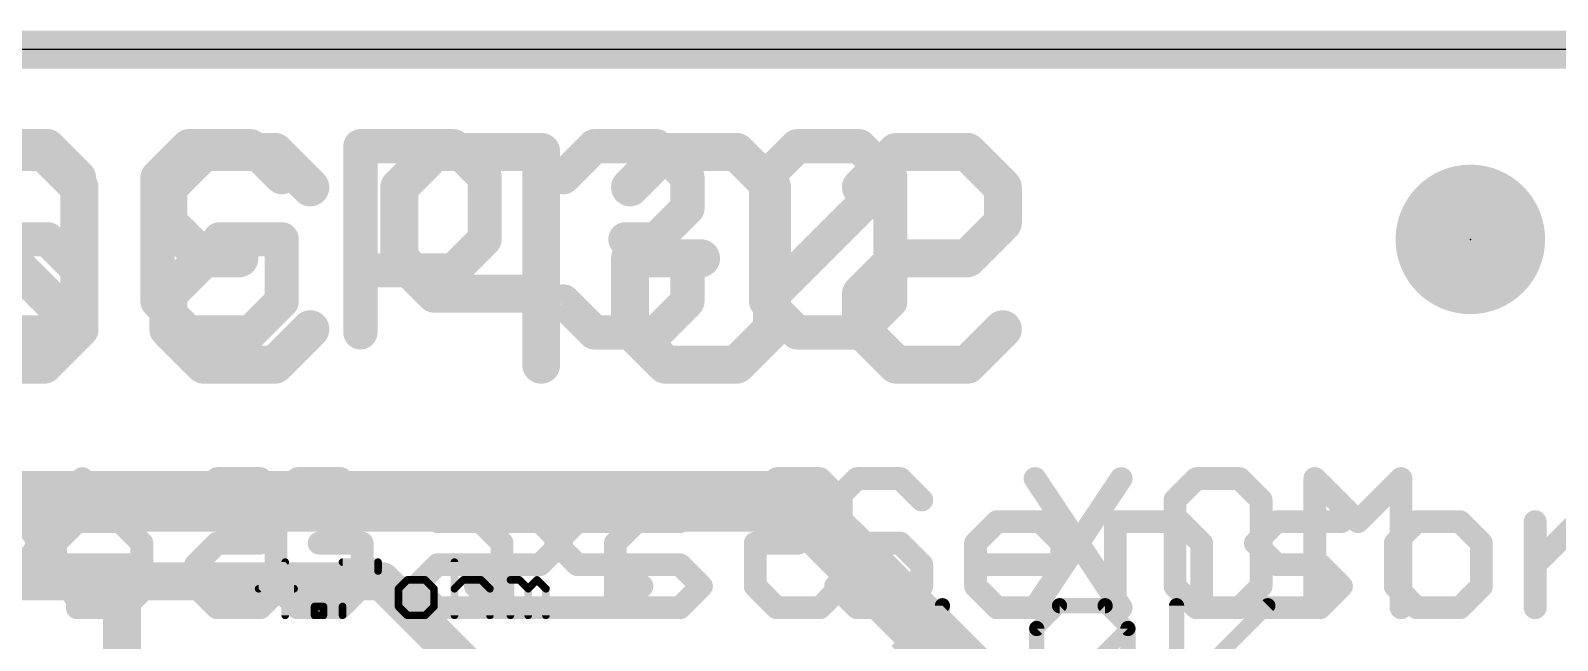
# Model space of a CAD drawing. Extents: x -2.3 to 25.5, y -0.1 to 17.9.
# Drawn here: x 9.93 to 20.14, y 13.83 to 17.91 of the extents above; entities that cross this region are included whole.
import ezdxf

# ---------------------------------------------------------------- set-up
doc = ezdxf.new("R2010")
doc.units = 0
for name, color, linetype in [('1', 12, 'CONTINUOUS'), ('16', 5, 'CONTINUOUS'), ('20', 53, 'CONTINUOUS'), ('21', 40, 'CONTINUOUS'), ('22', 6, 'CONTINUOUS'), ('23', 40, 'CONTINUOUS'), ('27', 4, 'CONTINUOUS')]:
    doc.layers.add(name, color=color, linetype=linetype)

# ---------------------------------------------------------------- blocks, each defined once
blk = doc.blocks.new('PIE')
at = {"const_width": 0.5}
blk.add_lwpolyline([(0, -0.25, 1), (0, 0.25, 1), (0, -0.25)], format="xyb", dxfattribs=at)

msp = doc.modelspace()

# ---------------------------------------------------------------- linework, layer by layer
at = {"layer": '1'}
for points, const_width in [([(0, 17.78), (25.4, 17.78)], 0.254), ([(15.0496, 14.7574), (8.9891, 14.7574)], 0.4064), ([(16.745, 13.062), (15.0496, 14.7574)], 0.4064), ([(9.21, 14.224), (10.668, 14.224)], 0.254), ([(10.668, 14.224), (10.541, 14.097)], 0.254), ([(10.668, 14.224), (12.28, 14.224)], 0.254), ([(12.28, 14.224), (13.296, 13.208)], 0.254), ([(10.541, 14.097), (10.541, 9.728)], 0.254)]:
    msp.add_lwpolyline(points, dxfattribs=dict(at, const_width=const_width))
for points, const_width in [([(15.1214, 14.8292, 1), (14.9778, 14.6856)], 0.2032), ([(15.0496, 14.6558, 1), (15.0496, 14.859)], 0.2032), ([(10.668, 14.2875, 1), (10.668, 14.1605)], 0.127), ([(10.7129, 14.1791, 1), (10.6231, 14.2689)], 0.127), ([(10.668, 14.1605, 1), (10.668, 14.2875)], 0.127), ([(12.3249, 14.2689, 1), (12.2351, 14.1791)], 0.127), ([(12.28, 14.1605, 1), (12.28, 14.2875)], 0.127), ([(10.6045, 14.097, 1), (10.4775, 14.097)], 0.127), ([(10.4961, 14.1419, 1), (10.5859, 14.0521)], 0.127)]:
    msp.add_lwpolyline(points, format="xyb", dxfattribs=dict(at, const_width=const_width))
at = {"layer": '16', "const_width": 0.254}
msp.add_lwpolyline([(0, 17.78), (25.4, 17.78)], dxfattribs=at)
at = {"layer": '20'}
msp.add_line((22.86, 17.78), (2.54, 17.78), dxfattribs=at)
at = {"layer": '21'}
for points, const_width in [([(10.0459, 17.1334), (9.6307, 17.1334)], 0.2286), ([(10.2535, 16.9258), (10.0459, 17.1334)], 0.2286), ([(10.9872, 17.1334), (10.7795, 16.9258)], 0.2286), ([(11.4024, 17.1334), (10.9872, 17.1334)], 0.2286), ([(11.61, 16.9258), (11.4024, 17.1334)], 0.2286), ([(12.1361, 15.8877), (12.1361, 17.1334)], 0.2286), ([(12.1361, 17.1334), (12.7589, 17.1334)], 0.2286), ([(12.7589, 17.1334), (12.9665, 16.9258)], 0.2286), ([(13.4926, 16.9258), (13.7002, 17.1334)], 0.2286), ([(13.7002, 17.1334), (14.1154, 17.1334)], 0.2286), ([(14.1154, 17.1334), (14.323, 16.9258)], 0.2286), ([(14.8491, 16.9258), (15.0567, 17.1334)], 0.2286), ([(15.0567, 17.1334), (15.4719, 17.1334)], 0.2286), ([(15.4719, 17.1334), (15.6795, 16.9258)], 0.2286), ([(10.7795, 16.9258), (10.7795, 16.0953)], 0.2286), ([(12.9665, 16.9258), (12.9665, 16.5105)], 0.2286), ([(14.323, 16.9258), (14.323, 16.7181)], 0.2286), ([(14.8491, 16.0953), (14.8491, 16.9258)], 0.2286), ([(14.8491, 16.0953), (15.6795, 16.9258)], 0.2286), ([(15.6795, 16.9258), (15.6795, 16.0953)], 0.2286), ([(14.323, 16.7181), (14.1154, 16.5105)], 0.2286), ([(9.6307, 16.5105), (10.0459, 16.5105)], 0.2286), ([(10.0459, 16.5105), (10.2535, 16.3029)], 0.2286), ([(11.61, 16.5105), (11.1948, 16.5105)], 0.2286), ([(11.61, 16.0953), (11.61, 16.5105)], 0.2286), ([(12.9665, 16.5105), (12.7589, 16.3029)], 0.2286), ([(14.1154, 16.5105), (13.9078, 16.5105)], 0.2286), ([(14.1154, 16.5105), (14.323, 16.3029)], 0.2286), ([(10.2535, 16.3029), (10.2535, 16.0953)], 0.2286), ([(12.7589, 16.3029), (12.1361, 16.3029)], 0.2286), ([(14.323, 16.3029), (14.323, 16.0953)], 0.2286), ([(10.2535, 16.0953), (10.0459, 15.8877)], 0.2286), ([(10.7795, 16.0953), (10.9872, 15.8877)], 0.2286), ([(11.4024, 15.8877), (11.61, 16.0953)], 0.2286), ([(13.7002, 15.8877), (13.4926, 16.0953)], 0.2286), ([(14.323, 16.0953), (14.1154, 15.8877)], 0.2286), ([(15.0567, 15.8877), (14.8491, 16.0953)], 0.2286), ([(15.6795, 16.0953), (15.4719, 15.8877)], 0.2286), ([(10.0459, 15.8877), (9.6307, 15.8877)], 0.2286), ([(10.9872, 15.8877), (11.4024, 15.8877)], 0.2286), ([(14.1154, 15.8877), (13.7002, 15.8877)], 0.2286), ([(15.4719, 15.8877), (15.0567, 15.8877)], 0.2286), ([(9.7006, 14.9105), (10.2768, 14.0462)], 0.1524), ([(10.2768, 14.9105), (9.7006, 14.0462)], 0.1524), ([(11.7157, 14.9105), (11.5716, 14.7665)], 0.1524), ([(12.0038, 14.9105), (11.7157, 14.9105)], 0.1524), ([(12.1478, 14.7665), (12.0038, 14.9105)], 0.1524), ([(15.4577, 14.9105), (15.3137, 14.7665)], 0.1524), ([(15.7458, 14.9105), (15.4577, 14.9105)], 0.1524), ([(15.8899, 14.7665), (15.7458, 14.9105)], 0.1524), ([(11.5716, 14.7665), (11.5716, 14.1903)], 0.1524), ([(15.3137, 14.7665), (15.3137, 14.6224)], 0.1524), ([(12.6512, 14.6224), (12.9393, 14.6224)], 0.1524), ([(12.9393, 14.6224), (13.0833, 14.4784)], 0.1524), ([(13.4426, 14.4784), (13.5867, 14.6224)], 0.1524), ([(13.5867, 14.6224), (14.0189, 14.6224)], 0.1524), ([(15.3137, 14.6224), (15.4577, 14.4784)], 0.1524), ([(16.2492, 14.4784), (16.3933, 14.6224)], 0.1524), ([(16.3933, 14.6224), (16.6814, 14.6224)], 0.1524), ([(16.6814, 14.6224), (16.8254, 14.4784)], 0.1524), ([(17.1847, 14.0462), (17.1847, 14.6224)], 0.1524), ([(17.1847, 14.6224), (17.6169, 14.6224)], 0.1524), ([(17.6169, 14.6224), (17.7609, 14.4784)], 0.1524), ([(18.1202, 14.4784), (18.2643, 14.6224)], 0.1524), ([(18.2643, 14.6224), (18.6965, 14.6224)], 0.1524), ([(19.1998, 14.6224), (19.0557, 14.4784)], 0.1524), ([(19.4879, 14.6224), (19.1998, 14.6224)], 0.1524), ([(19.632, 14.4784), (19.4879, 14.6224)], 0.1524), ([(19.9913, 14.0462), (19.9913, 14.6224)], 0.1524), ([(19.9913, 14.3343), (20.2794, 14.6224)], 0.1524), ([(12.1478, 14.4784), (11.8597, 14.4784)], 0.1524), ([(12.1478, 14.1903), (12.1478, 14.4784)], 0.1524), ([(13.0833, 14.4784), (13.0833, 14.0462)], 0.1524), ([(13.5867, 14.3343), (13.4426, 14.4784)], 0.1524), ([(15.4577, 14.4784), (15.7458, 14.4784)], 0.1524), ([(15.7458, 14.4784), (15.8899, 14.3343)], 0.1524), ([(16.2492, 14.1903), (16.2492, 14.4784)], 0.1524), ([(16.8254, 14.4784), (16.8254, 14.3343)], 0.1524), ([(17.7609, 14.4784), (17.7609, 14.0462)], 0.1524), ([(18.2643, 14.3343), (18.1202, 14.4784)], 0.1524), ([(19.0557, 14.4784), (19.0557, 14.1903)], 0.1524), ([(19.632, 14.1903), (19.632, 14.4784)], 0.1524), ([(12.5071, 14.1903), (12.6512, 14.3343)], 0.1524), ([(12.6512, 14.3343), (13.0833, 14.3343)], 0.1524), ([(13.8748, 14.3343), (13.5867, 14.3343)], 0.1524), ([(14.0189, 14.1903), (13.8748, 14.3343)], 0.1524), ([(15.8899, 14.3343), (15.8899, 14.1903)], 0.1524), ([(16.8254, 14.3343), (16.2492, 14.3343)], 0.1524), ([(18.5524, 14.3343), (18.2643, 14.3343)], 0.1524), ([(18.6965, 14.1903), (18.5524, 14.3343)], 0.1524), ([(11.5716, 14.1903), (11.7157, 14.0462)], 0.1524), ([(12.0038, 14.0462), (12.1478, 14.1903)], 0.1524), ([(12.6512, 14.0462), (12.5071, 14.1903)], 0.1524), ([(13.8748, 14.0462), (14.0189, 14.1903)], 0.1524), ([(15.4577, 14.0462), (15.3137, 14.1903)], 0.1524), ([(15.8899, 14.1903), (15.7458, 14.0462)], 0.1524), ([(16.3933, 14.0462), (16.2492, 14.1903)], 0.1524), ([(18.5524, 14.0462), (18.6965, 14.1903)], 0.1524), ([(19.0557, 14.1903), (19.1998, 14.0462)], 0.1524), ([(19.4879, 14.0462), (19.632, 14.1903)], 0.1524), ([(11.7157, 14.0462), (12.0038, 14.0462)], 0.1524), ([(13.0833, 14.0462), (12.6512, 14.0462)], 0.1524), ([(13.4426, 14.0462), (13.8748, 14.0462)], 0.1524), ([(15.7458, 14.0462), (15.4577, 14.0462)], 0.1524), ([(16.6814, 14.0462), (16.3933, 14.0462)], 0.1524), ([(18.1202, 14.0462), (18.5524, 14.0462)], 0.1524), ([(19.1998, 14.0462), (19.4879, 14.0462)], 0.1524)]:
    msp.add_lwpolyline(points, dxfattribs=dict(at, const_width=const_width))
for points, const_width in [([(10.0863, 17.1738, 1), (10.0055, 17.093)], 0.1143), ([(10.0459, 17.0762, 1), (10.0459, 17.1905)], 0.1143), ([(10.9872, 17.1905, 1), (10.9872, 17.0762)], 0.1143), ([(11.0276, 17.093, 1), (10.9467, 17.1738)], 0.1143), ([(11.4428, 17.1738, 1), (11.362, 17.093)], 0.1143), ([(11.4024, 17.0762, 1), (11.4024, 17.1905)], 0.1143), ([(12.1932, 17.1334, 1), (12.0789, 17.1334)], 0.1143), ([(12.1361, 17.1905, 1), (12.1361, 17.0762)], 0.1143), ([(12.7993, 17.1738, 1), (12.7185, 17.093)], 0.1143), ([(12.7589, 17.0762, 1), (12.7589, 17.1905)], 0.1143), ([(13.7002, 17.1905, 1), (13.7002, 17.0762)], 0.1143), ([(13.7406, 17.093, 1), (13.6598, 17.1738)], 0.1143), ([(14.1558, 17.1738, 1), (14.075, 17.093)], 0.1143), ([(14.1154, 17.0762, 1), (14.1154, 17.1905)], 0.1143), ([(15.0567, 17.1905, 1), (15.0567, 17.0762)], 0.1143), ([(15.0971, 17.093, 1), (15.0163, 17.1738)], 0.1143), ([(15.5123, 17.1738, 1), (15.4315, 17.093)], 0.1143), ([(15.4719, 17.0762, 1), (15.4719, 17.1905)], 0.1143), ([(10.2131, 16.8853, 1), (10.2939, 16.9662)], 0.1143), ([(10.7391, 16.9662, 1), (10.82, 16.8853)], 0.1143), ([(10.8367, 16.9258, 1), (10.7224, 16.9258)], 0.1143), ([(11.5696, 16.8853, 1), (11.6504, 16.9662)], 0.1143), ([(13.0236, 16.9258, 1), (12.9093, 16.9258)], 0.1143), ([(12.9261, 16.8853, 1), (13.0069, 16.9662)], 0.1143), ([(13.4521, 16.9662, 1), (13.533, 16.8853)], 0.1143), ([(14.3801, 16.9258, 1), (14.2658, 16.9258)], 0.1143), ([(14.2826, 16.8853, 1), (14.3634, 16.9662)], 0.1143), ([(14.8086, 16.9662, 1), (14.8895, 16.8853)], 0.1143), ([(14.9062, 16.9258, 1), (14.7919, 16.9258)], 0.1143), ([(15.7366, 16.9258, 1), (15.6223, 16.9258)], 0.1143), ([(15.7199, 16.8853, 1), (15.6391, 16.9662)], 0.1143), ([(15.6391, 16.8853, 1), (15.7199, 16.9662)], 0.1143), ([(14.2658, 16.7181, 1), (14.3801, 16.7181)], 0.1143), ([(14.3634, 16.6777, 1), (14.2826, 16.7586)], 0.1143), ([(10.0863, 16.5509, 1), (10.0055, 16.4701)], 0.1143), ([(10.0459, 16.4534, 1), (10.0459, 16.5677)], 0.1143), ([(11.1948, 16.5677, 1), (11.1948, 16.4534)], 0.1143), ([(11.6671, 16.5105, 1), (11.5528, 16.5105)], 0.1143), ([(11.61, 16.4534, 1), (11.61, 16.5677)], 0.1143), ([(12.9093, 16.5105, 1), (13.0236, 16.5105)], 0.1143), ([(13.0069, 16.4701, 1), (12.9261, 16.5509)], 0.1143), ([(13.9078, 16.5677, 1), (13.9078, 16.4534)], 0.1143), ([(14.1558, 16.5509, 1), (14.075, 16.4701)], 0.1143), ([(14.075, 16.5509, 1), (14.1558, 16.4701)], 0.1143), ([(14.1154, 16.4534, 1), (14.1154, 16.5677)], 0.1143), ([(10.3106, 16.3029, 1), (10.1963, 16.3029)], 0.1143), ([(10.2131, 16.2625, 1), (10.2939, 16.3433)], 0.1143), ([(12.1361, 16.3601, 1), (12.1361, 16.2458)], 0.1143), ([(12.7185, 16.3433, 1), (12.7993, 16.2625)], 0.1143), ([(12.7589, 16.2458, 1), (12.7589, 16.3601)], 0.1143), ([(14.3801, 16.3029, 1), (14.2658, 16.3029)], 0.1143), ([(14.2826, 16.2625, 1), (14.3634, 16.3433)], 0.1143), ([(10.1963, 16.0953, 1), (10.3106, 16.0953)], 0.1143), ([(10.2939, 16.0549, 1), (10.2131, 16.1357)], 0.1143), ([(10.82, 16.1357, 1), (10.7391, 16.0549)], 0.1143), ([(10.7224, 16.0953, 1), (10.8367, 16.0953)], 0.1143), ([(11.5528, 16.0953, 1), (11.6671, 16.0953)], 0.1143), ([(11.6504, 16.0549, 1), (11.5696, 16.1357)], 0.1143), ([(13.533, 16.1357, 1), (13.4521, 16.0549)], 0.1143), ([(14.2658, 16.0953, 1), (14.3801, 16.0953)], 0.1143), ([(14.3634, 16.0549, 1), (14.2826, 16.1357)], 0.1143), ([(14.8895, 16.1357, 1), (14.8086, 16.0549)], 0.1143), ([(14.8086, 16.1357, 1), (14.8895, 16.0549)], 0.1143), ([(14.7919, 16.0953, 1), (14.9062, 16.0953)], 0.1143), ([(15.6223, 16.0953, 1), (15.7366, 16.0953)], 0.1143), ([(15.7199, 16.0549, 1), (15.6391, 16.1357)], 0.1143), ([(10.0055, 15.9281, 1), (10.0863, 15.8473)], 0.1143), ([(10.0459, 15.8306, 1), (10.0459, 15.9449)], 0.1143), ([(10.9872, 15.9449, 1), (10.9872, 15.8306)], 0.1143), ([(10.9467, 15.8473, 1), (11.0276, 15.9281)], 0.1143), ([(11.362, 15.9281, 1), (11.4428, 15.8473)], 0.1143), ([(11.4024, 15.8306, 1), (11.4024, 15.9449)], 0.1143), ([(12.0789, 15.8877, 1), (12.1932, 15.8877)], 0.1143), ([(13.7002, 15.9449, 1), (13.7002, 15.8306)], 0.1143), ([(13.6598, 15.8473, 1), (13.7406, 15.9281)], 0.1143), ([(14.075, 15.9281, 1), (14.1558, 15.8473)], 0.1143), ([(14.1154, 15.8306, 1), (14.1154, 15.9449)], 0.1143), ([(15.0567, 15.9449, 1), (15.0567, 15.8306)], 0.1143), ([(15.0163, 15.8473, 1), (15.0971, 15.9281)], 0.1143), ([(15.4315, 15.9281, 1), (15.5123, 15.8473)], 0.1143), ([(15.4719, 15.8306, 1), (15.4719, 15.9449)], 0.1143), ([(10.3085, 14.8894, 1), (10.2451, 14.9317)], 0.0762), ([(11.7157, 14.9486, 1), (11.7157, 14.8724)], 0.0762), ([(11.7426, 14.8836, 1), (11.6887, 14.9375)], 0.0762), ([(12.0307, 14.9375, 1), (11.9768, 14.8836)], 0.0762), ([(12.0038, 14.8724, 1), (12.0038, 14.9486)], 0.0762), ([(15.4577, 14.9486, 1), (15.4577, 14.8724)], 0.0762), ([(15.4847, 14.8836, 1), (15.4308, 14.9375)], 0.0762), ([(15.7728, 14.9375, 1), (15.7189, 14.8836)], 0.0762), ([(15.7458, 14.8724, 1), (15.7458, 14.9486)], 0.0762), ([(11.6097, 14.7665, 1), (11.5335, 14.7665)], 0.0762), ([(11.5447, 14.7934, 1), (11.5985, 14.7395)], 0.0762), ([(12.1209, 14.7395, 1), (12.1748, 14.7934)], 0.0762), ([(15.2867, 14.7934, 1), (15.3406, 14.7395)], 0.0762), ([(15.3518, 14.7665, 1), (15.2756, 14.7665)], 0.0762), ([(15.863, 14.7395, 1), (15.9168, 14.7934)], 0.0762), ([(12.6512, 14.6605, 1), (12.6512, 14.5843)], 0.0762), ([(12.9662, 14.6494, 1), (12.9123, 14.5955)], 0.0762), ([(12.9393, 14.5843, 1), (12.9393, 14.6605)], 0.0762), ([(13.5867, 14.6605, 1), (13.5867, 14.5843)], 0.0762), ([(13.6136, 14.5955, 1), (13.5598, 14.6494)], 0.0762), ([(14.0189, 14.5843, 1), (14.0189, 14.6605)], 0.0762), ([(15.3406, 14.6494, 1), (15.2867, 14.5955)], 0.0762), ([(15.2756, 14.6224, 1), (15.3518, 14.6224)], 0.0762), ([(16.3933, 14.6605, 1), (16.3933, 14.5843)], 0.0762), ([(16.4202, 14.5955, 1), (16.3663, 14.6494)], 0.0762), ([(16.7083, 14.6494, 1), (16.6544, 14.5955)], 0.0762), ([(16.6814, 14.5843, 1), (16.6814, 14.6605)], 0.0762), ([(17.2228, 14.6224, 1), (17.1466, 14.6224)], 0.0762), ([(17.1847, 14.6605, 1), (17.1847, 14.5843)], 0.0762), ([(17.6438, 14.6494, 1), (17.5899, 14.5955)], 0.0762), ([(17.6169, 14.5843, 1), (17.6169, 14.6605)], 0.0762), ([(18.2643, 14.6605, 1), (18.2643, 14.5843)], 0.0762), ([(18.2912, 14.5955, 1), (18.2373, 14.6494)], 0.0762), ([(18.6965, 14.5843, 1), (18.6965, 14.6605)], 0.0762), ([(19.1998, 14.6605, 1), (19.1998, 14.5843)], 0.0762), ([(19.2267, 14.5955, 1), (19.1729, 14.6494)], 0.0762), ([(19.5149, 14.6494, 1), (19.461, 14.5955)], 0.0762), ([(19.4879, 14.5843, 1), (19.4879, 14.6605)], 0.0762), ([(20.0294, 14.6224, 1), (19.9532, 14.6224)], 0.0762), ([(11.8597, 14.5165, 1), (11.8597, 14.4403)], 0.0762), ([(12.1859, 14.4784, 1), (12.1097, 14.4784)], 0.0762), ([(12.1478, 14.4403, 1), (12.1478, 14.5165)], 0.0762), ([(13.1214, 14.4784, 1), (13.0452, 14.4784)], 0.0762), ([(13.0564, 14.4514, 1), (13.1103, 14.5053)], 0.0762), ([(13.4696, 14.5053, 1), (13.4157, 14.4514)], 0.0762), ([(13.4157, 14.5053, 1), (13.4696, 14.4514)], 0.0762), ([(15.4577, 14.5165, 1), (15.4577, 14.4403)], 0.0762), ([(15.4308, 14.4514, 1), (15.4847, 14.5053)], 0.0762), ([(15.7728, 14.5053, 1), (15.7189, 14.4514)], 0.0762), ([(15.7458, 14.4403, 1), (15.7458, 14.5165)], 0.0762), ([(16.2873, 14.4784, 1), (16.2111, 14.4784)], 0.0762), ([(16.2223, 14.5053, 1), (16.2761, 14.4514)], 0.0762), ([(16.8635, 14.4784, 1), (16.7873, 14.4784)], 0.0762), ([(16.7985, 14.4514, 1), (16.8524, 14.5053)], 0.0762), ([(17.799, 14.4784, 1), (17.7228, 14.4784)], 0.0762), ([(17.734, 14.4514, 1), (17.7879, 14.5053)], 0.0762), ([(18.1472, 14.5053, 1), (18.0933, 14.4514)], 0.0762), ([(18.0933, 14.5053, 1), (18.1472, 14.4514)], 0.0762), ([(19.0938, 14.4784, 1), (19.0176, 14.4784)], 0.0762), ([(19.0288, 14.5053, 1), (19.0827, 14.4514)], 0.0762), ([(19.6701, 14.4784, 1), (19.5939, 14.4784)], 0.0762), ([(19.605, 14.4514, 1), (19.6589, 14.5053)], 0.0762), ([(12.6512, 14.3724, 1), (12.6512, 14.2962)], 0.0762), ([(12.6781, 14.3074, 1), (12.6242, 14.3613)], 0.0762), ([(13.0833, 14.2962, 1), (13.0833, 14.3724)], 0.0762), ([(13.5867, 14.3724, 1), (13.5867, 14.2962)], 0.0762), ([(13.5598, 14.3074, 1), (13.6136, 14.3613)], 0.0762), ([(13.9017, 14.3613, 1), (13.8479, 14.3074)], 0.0762), ([(13.8748, 14.2962, 1), (13.8748, 14.3724)], 0.0762), ([(15.928, 14.3343, 1), (15.8518, 14.3343)], 0.0762), ([(15.863, 14.3074, 1), (15.9168, 14.3613)], 0.0762), ([(16.2492, 14.3724, 1), (16.2492, 14.2962)], 0.0762), ([(16.8254, 14.2962, 1), (16.8254, 14.3724)], 0.0762), ([(18.2643, 14.3724, 1), (18.2643, 14.2962)], 0.0762), ([(18.2373, 14.3074, 1), (18.2912, 14.3613)], 0.0762), ([(18.5793, 14.3613, 1), (18.5255, 14.3074)], 0.0762), ([(18.5524, 14.2962, 1), (18.5524, 14.3724)], 0.0762), ([(19.9643, 14.3613, 1), (20.0182, 14.3074)], 0.0762), ([(16.7873, 14.3343, 1), (16.8635, 14.3343)], 0.0762), ([(11.5985, 14.2172, 1), (11.5447, 14.1633)], 0.0762), ([(11.5335, 14.1903, 1), (11.6097, 14.1903)], 0.0762), ([(12.1097, 14.1903, 1), (12.1859, 14.1903)], 0.0762), ([(12.1748, 14.1633, 1), (12.1209, 14.2172)], 0.0762), ([(12.5341, 14.2172, 1), (12.4802, 14.1633)], 0.0762), ([(12.4802, 14.2172, 1), (12.5341, 14.1633)], 0.0762), ([(14.0458, 14.1633, 1), (13.9919, 14.2172)], 0.0762), ([(13.9919, 14.1633, 1), (14.0458, 14.2172)], 0.0762), ([(15.3406, 14.2172, 1), (15.2867, 14.1633)], 0.0762), ([(15.8518, 14.1903, 1), (15.928, 14.1903)], 0.0762), ([(15.9168, 14.1633, 1), (15.863, 14.2172)], 0.0762), ([(16.2761, 14.2172, 1), (16.2223, 14.1633)], 0.0762), ([(16.2111, 14.1903, 1), (16.2873, 14.1903)], 0.0762), ([(18.7234, 14.1633, 1), (18.6695, 14.2172)], 0.0762), ([(18.6695, 14.1633, 1), (18.7234, 14.2172)], 0.0762), ([(19.0827, 14.2172, 1), (19.0288, 14.1633)], 0.0762), ([(19.0176, 14.1903, 1), (19.0938, 14.1903)], 0.0762), ([(19.5939, 14.1903, 1), (19.6701, 14.1903)], 0.0762), ([(19.6589, 14.1633, 1), (19.605, 14.2172)], 0.0762), ([(10.2451, 14.0251, 1), (10.3085, 14.0673)], 0.0762), ([(11.7157, 14.0843, 1), (11.7157, 14.0081)], 0.0762), ([(11.6887, 14.0193, 1), (11.7426, 14.0731)], 0.0762), ([(11.9768, 14.0731, 1), (12.0307, 14.0193)], 0.0762), ([(12.0038, 14.0081, 1), (12.0038, 14.0843)], 0.0762), ([(12.6512, 14.0843, 1), (12.6512, 14.0081)], 0.0762), ([(12.6242, 14.0193, 1), (12.6781, 14.0731)], 0.0762), ([(13.0833, 14.0081, 1), (13.0833, 14.0843)], 0.0762), ([(13.4426, 14.0843, 1), (13.4426, 14.0081)], 0.0762), ([(13.8479, 14.0731, 1), (13.9017, 14.0193)], 0.0762), ([(13.8748, 14.0081, 1), (13.8748, 14.0843)], 0.0762), ([(15.4577, 14.0843, 1), (15.4577, 14.0081)], 0.0762), ([(15.4308, 14.0193, 1), (15.4847, 14.0731)], 0.0762), ([(15.7189, 14.0731, 1), (15.7728, 14.0193)], 0.0762), ([(15.7458, 14.0081, 1), (15.7458, 14.0843)], 0.0762), ([(16.3933, 14.0843, 1), (16.3933, 14.0081)], 0.0762), ([(16.3663, 14.0193, 1), (16.4202, 14.0731)], 0.0762), ([(16.6814, 14.0081, 1), (16.6814, 14.0843)], 0.0762), ([(18.1202, 14.0843, 1), (18.1202, 14.0081)], 0.0762), ([(18.5255, 14.0731, 1), (18.5793, 14.0193)], 0.0762), ([(18.5524, 14.0081, 1), (18.5524, 14.0843)], 0.0762), ([(19.1998, 14.0843, 1), (19.1998, 14.0081)], 0.0762), ([(19.1729, 14.0193, 1), (19.2267, 14.0731)], 0.0762), ([(19.461, 14.0731, 1), (19.5149, 14.0193)], 0.0762), ([(19.4879, 14.0081, 1), (19.4879, 14.0843)], 0.0762), ([(13.0452, 14.0462, 1), (13.1214, 14.0462)], 0.0762), ([(17.1466, 14.0462, 1), (17.2228, 14.0462)], 0.0762), ([(17.7228, 14.0462, 1), (17.799, 14.0462)], 0.0762), ([(19.9532, 14.0462, 1), (20.0294, 14.0462)], 0.0762)]:
    msp.add_lwpolyline(points, format="xyb", dxfattribs=dict(at, const_width=const_width))
at = {"layer": '22'}
for points, const_width in [([(10.0203, 17.0954), (9.5458, 17.0954)], 0.254), ([(10.2576, 16.8581), (10.0203, 17.0954)], 0.254), ([(11.0894, 17.0954), (10.8521, 16.8581)], 0.254), ([(11.5639, 17.0954), (11.0894, 17.0954)], 0.254), ([(11.8012, 16.8581), (11.5639, 17.0954)], 0.254), ([(12.633, 17.0954), (12.3957, 16.8581)], 0.254), ([(13.3448, 17.0954), (12.633, 17.0954)], 0.254), ([(13.3448, 15.6718), (13.3448, 17.0954)], 0.254), ([(13.9393, 16.8581), (14.1766, 17.0954)], 0.254), ([(14.1766, 17.0954), (14.6511, 17.0954)], 0.254), ([(14.6511, 17.0954), (14.8884, 16.8581)], 0.254), ([(15.4829, 16.8581), (15.7202, 17.0954)], 0.254), ([(15.7202, 17.0954), (16.1947, 17.0954)], 0.254), ([(16.1947, 17.0954), (16.432, 16.8581)], 0.254), ([(10.2576, 15.9091), (9.3085, 16.8581)], 0.254), ([(10.2576, 15.9091), (10.2576, 16.8581)], 0.254), ([(10.8521, 16.8581), (10.8521, 16.6209)], 0.254), ([(12.3957, 16.8581), (12.3957, 16.3836)], 0.254), ([(14.8884, 16.8581), (14.8884, 15.9091)], 0.254), ([(16.432, 16.8581), (16.432, 16.6209)], 0.254), ([(10.8521, 16.6209), (11.0894, 16.3836)], 0.254), ([(16.432, 16.6209), (16.1947, 16.3836)], 0.254), ([(11.0894, 16.3836), (10.8521, 16.1463)], 0.254), ([(11.0894, 16.3836), (11.3267, 16.3836)], 0.254), ([(12.3957, 16.3836), (12.633, 16.1463)], 0.254), ([(13.9393, 15.9091), (13.9393, 16.3836)], 0.254), ([(13.9393, 16.3836), (14.4139, 16.3836)], 0.254), ([(15.7202, 16.3836), (15.4829, 16.1463)], 0.254), ([(16.1947, 16.3836), (15.7202, 16.3836)], 0.254), ([(10.8521, 16.1463), (10.8521, 15.9091)], 0.254), ([(12.633, 16.1463), (13.3448, 16.1463)], 0.254), ([(15.4829, 16.1463), (15.4829, 15.9091)], 0.254), ([(10.0203, 15.6718), (10.2576, 15.9091)], 0.254), ([(10.8521, 15.9091), (11.0894, 15.6718)], 0.254), ([(11.5639, 15.6718), (11.8012, 15.9091)], 0.254), ([(14.1766, 15.6718), (13.9393, 15.9091)], 0.254), ([(14.8884, 15.9091), (14.6511, 15.6718)], 0.254), ([(15.4829, 15.9091), (15.7202, 15.6718)], 0.254), ([(16.1947, 15.6718), (16.432, 15.9091)], 0.254), ([(9.5458, 15.6718), (10.0203, 15.6718)], 0.254), ([(11.0894, 15.6718), (11.5639, 15.6718)], 0.254), ([(14.6511, 15.6718), (14.1766, 15.6718)], 0.254), ([(15.7202, 15.6718), (16.1947, 15.6718)], 0.254), ([(11.0341, 14.7665), (11.1782, 14.9105)], 0.1524), ([(11.1782, 14.9105), (11.4663, 14.9105)], 0.1524), ([(11.4663, 14.9105), (11.6103, 14.7665)], 0.1524), ([(14.7762, 14.7665), (14.9202, 14.9105)], 0.1524), ([(14.9202, 14.9105), (15.2083, 14.9105)], 0.1524), ([(15.2083, 14.9105), (15.3524, 14.7665)], 0.1524), ([(17.2234, 14.9105), (16.6472, 14.0462)], 0.1524), ([(16.6472, 14.9105), (17.2234, 14.0462)], 0.1524), ([(17.5827, 14.7665), (17.7268, 14.9105)], 0.1524), ([(17.7268, 14.9105), (18.0149, 14.9105)], 0.1524), ([(18.0149, 14.9105), (18.159, 14.7665)], 0.1524), ([(18.8064, 14.6224), (18.5183, 14.9105)], 0.1524), ([(18.5183, 14.9105), (18.5183, 14.0462)], 0.1524), ([(19.0945, 14.9105), (18.8064, 14.6224)], 0.1524), ([(19.0945, 14.0462), (19.0945, 14.9105)], 0.1524), ([(11.6103, 14.7665), (11.6103, 14.6224)], 0.1524), ([(15.3524, 14.7665), (15.3524, 14.1903)], 0.1524), ([(17.5827, 14.1903), (17.5827, 14.7665)], 0.1524), ([(18.159, 14.7665), (18.159, 14.1903)], 0.1524), ([(10.2426, 14.6224), (10.0986, 14.4784)], 0.1524), ([(10.5308, 14.6224), (10.2426, 14.6224)], 0.1524), ([(10.6748, 14.4784), (10.5308, 14.6224)], 0.1524), ([(11.6103, 14.6224), (11.4663, 14.4784)], 0.1524), ([(13.3373, 14.6224), (12.9051, 14.6224)], 0.1524), ([(13.4814, 14.4784), (13.3373, 14.6224)], 0.1524), ([(13.9847, 14.6224), (13.8407, 14.4784)], 0.1524), ([(14.2728, 14.6224), (13.9847, 14.6224)], 0.1524), ([(10.0986, 14.4784), (10.0986, 14.3343)], 0.1524), ([(10.6748, 14.1903), (10.6748, 14.4784)], 0.1524), ([(11.1782, 14.4784), (11.0341, 14.3343)], 0.1524), ([(11.4663, 14.4784), (11.1782, 14.4784)], 0.1524), ([(13.3373, 14.3343), (13.4814, 14.4784)], 0.1524), ([(13.8407, 14.4784), (13.8407, 14.0462)], 0.1524), ([(14.7762, 14.1903), (14.7762, 14.4784)], 0.1524), ([(14.7762, 14.4784), (15.0643, 14.4784)], 0.1524), ([(10.0986, 14.3343), (10.6748, 14.3343)], 0.1524), ([(11.0341, 14.3343), (11.0341, 14.1903)], 0.1524), ([(12.9051, 14.1903), (13.0492, 14.3343)], 0.1524), ([(13.0492, 14.3343), (13.3373, 14.3343)], 0.1524), ([(14.2728, 14.3343), (13.8407, 14.3343)], 0.1524), ([(14.4169, 14.1903), (14.2728, 14.3343)], 0.1524), ([(10.5308, 14.0462), (10.6748, 14.1903)], 0.1524), ([(11.0341, 14.1903), (11.1782, 14.0462)], 0.1524), ([(11.4663, 14.0462), (11.6103, 14.1903)], 0.1524), ([(13.0492, 14.0462), (12.9051, 14.1903)], 0.1524), ([(14.2728, 14.0462), (14.4169, 14.1903)], 0.1524), ([(14.9202, 14.0462), (14.7762, 14.1903)], 0.1524), ([(15.3524, 14.1903), (15.2083, 14.0462)], 0.1524), ([(17.7268, 14.0462), (17.5827, 14.1903)], 0.1524), ([(18.159, 14.1903), (18.0149, 14.0462)], 0.1524), ([(10.2426, 14.0462), (10.5308, 14.0462)], 0.1524), ([(11.1782, 14.0462), (11.4663, 14.0462)], 0.1524), ([(13.4814, 14.0462), (13.0492, 14.0462)], 0.1524), ([(13.8407, 14.0462), (14.2728, 14.0462)], 0.1524), ([(15.2083, 14.0462), (14.9202, 14.0462)], 0.1524), ([(18.0149, 14.0462), (17.7268, 14.0462)], 0.1524)]:
    msp.add_lwpolyline(points, dxfattribs=dict(at, const_width=const_width))
for points, const_width in [([(10.0652, 17.1403, 1), (9.9754, 17.0505)], 0.127), ([(10.0203, 17.0319, 1), (10.0203, 17.1589)], 0.127), ([(11.0894, 17.1589, 1), (11.0894, 17.0319)], 0.127), ([(11.1343, 17.0505, 1), (11.0445, 17.1403)], 0.127), ([(11.6088, 17.1403, 1), (11.519, 17.0505)], 0.127), ([(11.5639, 17.0319, 1), (11.5639, 17.1589)], 0.127), ([(12.633, 17.1589, 1), (12.633, 17.0319)], 0.127), ([(12.6779, 17.0505, 1), (12.5881, 17.1403)], 0.127), ([(13.4083, 17.0954, 1), (13.2813, 17.0954)], 0.127), ([(13.3448, 17.0319, 1), (13.3448, 17.1589)], 0.127), ([(14.1766, 17.1589, 1), (14.1766, 17.0319)], 0.127), ([(14.2215, 17.0505, 1), (14.1317, 17.1403)], 0.127), ([(14.696, 17.1403, 1), (14.6062, 17.0505)], 0.127), ([(14.6511, 17.0319, 1), (14.6511, 17.1589)], 0.127), ([(15.7202, 17.1589, 1), (15.7202, 17.0319)], 0.127), ([(15.7651, 17.0505, 1), (15.6753, 17.1403)], 0.127), ([(16.2396, 17.1403, 1), (16.1498, 17.0505)], 0.127), ([(16.1947, 17.0319, 1), (16.1947, 17.1589)], 0.127), ([(10.3211, 16.8581, 1), (10.1941, 16.8581)], 0.127), ([(10.2127, 16.8132, 1), (10.3025, 16.903)], 0.127), ([(10.9156, 16.8581, 1), (10.7886, 16.8581)], 0.127), ([(10.8072, 16.903, 1), (10.897, 16.8132)], 0.127), ([(11.7563, 16.8132, 1), (11.8461, 16.903)], 0.127), ([(12.4592, 16.8581, 1), (12.3322, 16.8581)], 0.127), ([(12.3508, 16.903, 1), (12.4406, 16.8132)], 0.127), ([(13.8944, 16.903, 1), (13.9842, 16.8132)], 0.127), ([(14.9519, 16.8581, 1), (14.8249, 16.8581)], 0.127), ([(14.8435, 16.8132, 1), (14.9333, 16.903)], 0.127), ([(15.438, 16.903, 1), (15.5278, 16.8132)], 0.127), ([(16.4955, 16.8581, 1), (16.3685, 16.8581)], 0.127), ([(16.3871, 16.8132, 1), (16.4769, 16.903)], 0.127), ([(10.897, 16.6658, 1), (10.8072, 16.576)], 0.127), ([(16.4769, 16.576, 1), (16.3871, 16.6658)], 0.127), ([(10.7886, 16.6209, 1), (10.9156, 16.6209)], 0.127), ([(16.3685, 16.6209, 1), (16.4955, 16.6209)], 0.127), ([(11.0894, 16.4471, 1), (11.0894, 16.3201)], 0.127), ([(11.1343, 16.3387, 1), (11.0445, 16.4285)], 0.127), ([(11.0445, 16.3387, 1), (11.1343, 16.4285)], 0.127), ([(11.3267, 16.3201, 1), (11.3267, 16.4471)], 0.127), ([(12.4406, 16.4285, 1), (12.3508, 16.3387)], 0.127), ([(12.3322, 16.3836, 1), (12.4592, 16.3836)], 0.127), ([(14.0028, 16.3836, 1), (13.8758, 16.3836)], 0.127), ([(13.9393, 16.4471, 1), (13.9393, 16.3201)], 0.127), ([(14.4139, 16.3201, 1), (14.4139, 16.4471)], 0.127), ([(15.7202, 16.4471, 1), (15.7202, 16.3201)], 0.127), ([(15.7651, 16.3387, 1), (15.6753, 16.4285)], 0.127), ([(16.1498, 16.4285, 1), (16.2396, 16.3387)], 0.127), ([(16.1947, 16.3201, 1), (16.1947, 16.4471)], 0.127), ([(10.9156, 16.1463, 1), (10.7886, 16.1463)], 0.127), ([(10.8072, 16.1912, 1), (10.897, 16.1014)], 0.127), ([(12.633, 16.2098, 1), (12.633, 16.0828)], 0.127), ([(12.5881, 16.1014, 1), (12.6779, 16.1912)], 0.127), ([(13.3448, 16.0828, 1), (13.3448, 16.2098)], 0.127), ([(15.5464, 16.1463, 1), (15.4194, 16.1463)], 0.127), ([(15.438, 16.1912, 1), (15.5278, 16.1014)], 0.127), ([(10.3025, 15.8642, 1), (10.2127, 15.954)], 0.127), ([(10.897, 15.954, 1), (10.8072, 15.8642)], 0.127), ([(11.8461, 15.8642, 1), (11.7563, 15.954)], 0.127), ([(13.9842, 15.954, 1), (13.8944, 15.8642)], 0.127), ([(14.9333, 15.8642, 1), (14.8435, 15.954)], 0.127), ([(15.5278, 15.954, 1), (15.438, 15.8642)], 0.127), ([(16.4769, 15.8642, 1), (16.3871, 15.954)], 0.127), ([(10.1941, 15.9091, 1), (10.3211, 15.9091)], 0.127), ([(10.2127, 15.8642, 1), (10.3025, 15.954)], 0.127), ([(10.7886, 15.9091, 1), (10.9156, 15.9091)], 0.127), ([(13.8758, 15.9091, 1), (14.0028, 15.9091)], 0.127), ([(14.8249, 15.9091, 1), (14.9519, 15.9091)], 0.127), ([(15.4194, 15.9091, 1), (15.5464, 15.9091)], 0.127), ([(9.9754, 15.7167, 1), (10.0652, 15.6269)], 0.127), ([(10.0203, 15.6083, 1), (10.0203, 15.7353)], 0.127), ([(11.0894, 15.7353, 1), (11.0894, 15.6083)], 0.127), ([(11.0445, 15.6269, 1), (11.1343, 15.7167)], 0.127), ([(11.519, 15.7167, 1), (11.6088, 15.6269)], 0.127), ([(11.5639, 15.6083, 1), (11.5639, 15.7353)], 0.127), ([(13.2813, 15.6718, 1), (13.4083, 15.6718)], 0.127), ([(14.1766, 15.7353, 1), (14.1766, 15.6083)], 0.127), ([(14.1317, 15.6269, 1), (14.2215, 15.7167)], 0.127), ([(14.6062, 15.7167, 1), (14.696, 15.6269)], 0.127), ([(14.6511, 15.6083, 1), (14.6511, 15.7353)], 0.127), ([(15.7202, 15.7353, 1), (15.7202, 15.6083)], 0.127), ([(15.6753, 15.6269, 1), (15.7651, 15.7167)], 0.127), ([(16.1498, 15.7167, 1), (16.2396, 15.6269)], 0.127), ([(16.1947, 15.6083, 1), (16.1947, 15.7353)], 0.127), ([(11.1782, 14.9486, 1), (11.1782, 14.8724)], 0.0762), ([(11.2051, 14.8836, 1), (11.1512, 14.9375)], 0.0762), ([(11.4932, 14.9375, 1), (11.4393, 14.8836)], 0.0762), ([(11.4663, 14.8724, 1), (11.4663, 14.9486)], 0.0762), ([(14.9202, 14.9486, 1), (14.9202, 14.8724)], 0.0762), ([(14.9472, 14.8836, 1), (14.8933, 14.9375)], 0.0762), ([(15.2353, 14.9375, 1), (15.1814, 14.8836)], 0.0762), ([(15.2083, 14.8724, 1), (15.2083, 14.9486)], 0.0762), ([(16.6789, 14.9317, 1), (16.6155, 14.8894)], 0.0762), ([(17.2551, 14.8894, 1), (17.1917, 14.9317)], 0.0762), ([(17.7268, 14.9486, 1), (17.7268, 14.8724)], 0.0762), ([(17.7537, 14.8836, 1), (17.6998, 14.9375)], 0.0762), ([(18.0418, 14.9375, 1), (17.988, 14.8836)], 0.0762), ([(18.0149, 14.8724, 1), (18.0149, 14.9486)], 0.0762), ([(18.5452, 14.9375, 1), (18.4913, 14.8836)], 0.0762), ([(18.5564, 14.9105, 1), (18.4802, 14.9105)], 0.0762), ([(19.1326, 14.9105, 1), (19.0564, 14.9105)], 0.0762), ([(19.1214, 14.8836, 1), (19.0675, 14.9375)], 0.0762), ([(11.0072, 14.7934, 1), (11.061, 14.7395)], 0.0762), ([(11.6484, 14.7665, 1), (11.5722, 14.7665)], 0.0762), ([(11.5834, 14.7395, 1), (11.6373, 14.7934)], 0.0762), ([(14.7492, 14.7934, 1), (14.8031, 14.7395)], 0.0762), ([(15.3905, 14.7665, 1), (15.3143, 14.7665)], 0.0762), ([(15.3255, 14.7395, 1), (15.3793, 14.7934)], 0.0762), ([(17.6208, 14.7665, 1), (17.5446, 14.7665)], 0.0762), ([(17.5558, 14.7934, 1), (17.6097, 14.7395)], 0.0762), ([(18.1971, 14.7665, 1), (18.1209, 14.7665)], 0.0762), ([(18.132, 14.7395, 1), (18.1859, 14.7934)], 0.0762), ([(10.2426, 14.6605, 1), (10.2426, 14.5843)], 0.0762), ([(10.2696, 14.5955, 1), (10.2157, 14.6494)], 0.0762), ([(10.5577, 14.6494, 1), (10.5038, 14.5955)], 0.0762), ([(10.5308, 14.5843, 1), (10.5308, 14.6605)], 0.0762), ([(11.5722, 14.6224, 1), (11.6484, 14.6224)], 0.0762), ([(11.6373, 14.5955, 1), (11.5834, 14.6494)], 0.0762), ([(12.9051, 14.6605, 1), (12.9051, 14.5843)], 0.0762), ([(13.3642, 14.6494, 1), (13.3104, 14.5955)], 0.0762), ([(13.3373, 14.5843, 1), (13.3373, 14.6605)], 0.0762), ([(13.9847, 14.6605, 1), (13.9847, 14.5843)], 0.0762), ([(14.0117, 14.5955, 1), (13.9578, 14.6494)], 0.0762), ([(14.2728, 14.5843, 1), (14.2728, 14.6605)], 0.0762), ([(18.7794, 14.6494, 1), (18.8333, 14.5955)], 0.0762), ([(18.7794, 14.5955, 1), (18.8333, 14.6494)], 0.0762), ([(10.0716, 14.5053, 1), (10.1255, 14.4514)], 0.0762), ([(10.1367, 14.4784, 1), (10.0605, 14.4784)], 0.0762), ([(10.7129, 14.4784, 1), (10.6367, 14.4784)], 0.0762), ([(10.6479, 14.4514, 1), (10.7017, 14.5053)], 0.0762), ([(11.1782, 14.5165, 1), (11.1782, 14.4403)], 0.0762), ([(11.2051, 14.4514, 1), (11.1512, 14.5053)], 0.0762), ([(11.4393, 14.5053, 1), (11.4932, 14.4514)], 0.0762), ([(11.4663, 14.4403, 1), (11.4663, 14.5165)], 0.0762), ([(13.5083, 14.4514, 1), (13.4544, 14.5053)], 0.0762), ([(13.4544, 14.4514, 1), (13.5083, 14.5053)], 0.0762), ([(13.8137, 14.5053, 1), (13.8676, 14.4514)], 0.0762), ([(13.8788, 14.4784, 1), (13.8026, 14.4784)], 0.0762), ([(14.8143, 14.4784, 1), (14.7381, 14.4784)], 0.0762), ([(14.7762, 14.5165, 1), (14.7762, 14.4403)], 0.0762), ([(15.0643, 14.4403, 1), (15.0643, 14.5165)], 0.0762), ([(10.0986, 14.3724, 1), (10.0986, 14.2962)], 0.0762), ([(10.6748, 14.2962, 1), (10.6748, 14.3724)], 0.0762), ([(11.0722, 14.3343, 1), (10.996, 14.3343)], 0.0762), ([(11.0072, 14.3613, 1), (11.061, 14.3074)], 0.0762), ([(13.0492, 14.3724, 1), (13.0492, 14.2962)], 0.0762), ([(13.0761, 14.3074, 1), (13.0223, 14.3613)], 0.0762), ([(13.3104, 14.3613, 1), (13.3642, 14.3074)], 0.0762), ([(13.3373, 14.2962, 1), (13.3373, 14.3724)], 0.0762), ([(13.8407, 14.3724, 1), (13.8407, 14.2962)], 0.0762), ([(14.2998, 14.3613, 1), (14.2459, 14.3074)], 0.0762), ([(14.2728, 14.2962, 1), (14.2728, 14.3724)], 0.0762), ([(10.0605, 14.3343, 1), (10.1367, 14.3343)], 0.0762), ([(10.6367, 14.1903, 1), (10.7129, 14.1903)], 0.0762), ([(10.7017, 14.1633, 1), (10.6479, 14.2172)], 0.0762), ([(11.061, 14.2172, 1), (11.0072, 14.1633)], 0.0762), ([(10.996, 14.1903, 1), (11.0722, 14.1903)], 0.0762), ([(11.6373, 14.1633, 1), (11.5834, 14.2172)], 0.0762), ([(12.9321, 14.2172, 1), (12.8782, 14.1633)], 0.0762), ([(12.8782, 14.2172, 1), (12.9321, 14.1633)], 0.0762), ([(14.4438, 14.1633, 1), (14.3899, 14.2172)], 0.0762), ([(14.3899, 14.1633, 1), (14.4438, 14.2172)], 0.0762), ([(14.8031, 14.2172, 1), (14.7492, 14.1633)], 0.0762), ([(14.7381, 14.1903, 1), (14.8143, 14.1903)], 0.0762), ([(15.3143, 14.1903, 1), (15.3905, 14.1903)], 0.0762), ([(15.3793, 14.1633, 1), (15.3255, 14.2172)], 0.0762), ([(17.6097, 14.2172, 1), (17.5558, 14.1633)], 0.0762), ([(17.5446, 14.1903, 1), (17.6208, 14.1903)], 0.0762), ([(18.1209, 14.1903, 1), (18.1971, 14.1903)], 0.0762), ([(18.1859, 14.1633, 1), (18.132, 14.2172)], 0.0762), ([(10.2426, 14.0843, 1), (10.2426, 14.0081)], 0.0762), ([(10.5038, 14.0731, 1), (10.5577, 14.0193)], 0.0762), ([(10.5308, 14.0081, 1), (10.5308, 14.0843)], 0.0762), ([(11.1782, 14.0843, 1), (11.1782, 14.0081)], 0.0762), ([(11.1512, 14.0193, 1), (11.2051, 14.0731)], 0.0762), ([(11.4393, 14.0731, 1), (11.4932, 14.0193)], 0.0762), ([(11.4663, 14.0081, 1), (11.4663, 14.0843)], 0.0762), ([(13.0492, 14.0843, 1), (13.0492, 14.0081)], 0.0762), ([(13.0223, 14.0193, 1), (13.0761, 14.0731)], 0.0762), ([(13.4814, 14.0081, 1), (13.4814, 14.0843)], 0.0762), ([(13.8407, 14.0843, 1), (13.8407, 14.0081)], 0.0762), ([(14.2459, 14.0731, 1), (14.2998, 14.0193)], 0.0762), ([(14.2728, 14.0081, 1), (14.2728, 14.0843)], 0.0762), ([(14.9202, 14.0843, 1), (14.9202, 14.0081)], 0.0762), ([(14.8933, 14.0193, 1), (14.9472, 14.0731)], 0.0762), ([(15.1814, 14.0731, 1), (15.2353, 14.0193)], 0.0762), ([(15.2083, 14.0081, 1), (15.2083, 14.0843)], 0.0762), ([(16.6155, 14.0673, 1), (16.6789, 14.0251)], 0.0762), ([(17.1917, 14.0251, 1), (17.2551, 14.0673)], 0.0762), ([(17.7268, 14.0843, 1), (17.7268, 14.0081)], 0.0762), ([(17.6998, 14.0193, 1), (17.7537, 14.0731)], 0.0762), ([(17.988, 14.0731, 1), (18.0418, 14.0193)], 0.0762), ([(18.0149, 14.0081, 1), (18.0149, 14.0843)], 0.0762), ([(13.8026, 14.0462, 1), (13.8788, 14.0462)], 0.0762), ([(18.4802, 14.0462, 1), (18.5564, 14.0462)], 0.0762), ([(19.0564, 14.0462, 1), (19.1326, 14.0462)], 0.0762)]:
    msp.add_lwpolyline(points, format="xyb", dxfattribs=dict(at, const_width=const_width))
at = {"layer": '23'}
msp.add_point((19.558, 16.51), dxfattribs=at)
at = {"layer": '27'}
for points, const_width in [([(11.6334, 14.3513), (11.4554, 14.1734)], 0.0508), ([(11.6334, 13.9954), (11.6334, 14.3513)], 0.0508), ([(12.0167, 14.3513), (12.254, 14.3513)], 0.0508), ([(12.254, 14.292), (12.0167, 14.0547)], 0.0508), ([(12.254, 14.3513), (12.254, 14.292)], 0.0508), ([(12.7651, 14.3513), (12.7651, 13.9954)], 0.0508), ([(11.4554, 14.1734), (11.6927, 14.1734)], 0.0508), ([(12.4502, 14.2327), (12.3909, 14.1734)], 0.0508), ([(12.3909, 14.1734), (12.3909, 14.0547)], 0.0508), ([(12.5689, 14.2327), (12.4502, 14.2327)], 0.0508), ([(12.6282, 14.1734), (12.5689, 14.2327)], 0.0508), ([(12.6282, 14.0547), (12.6282, 14.1734)], 0.0508), ([(12.7651, 14.1734), (12.8244, 14.2327)], 0.0508), ([(12.8244, 14.2327), (12.9431, 14.2327)], 0.0508), ([(12.9431, 14.2327), (13.0024, 14.1734)], 0.0508), ([(13.0024, 14.1734), (13.0024, 13.9954)], 0.0508), ([(13.1393, 13.9954), (13.1393, 14.2327)], 0.0508), ([(13.1393, 14.2327), (13.1986, 14.2327)], 0.0508), ([(13.1986, 14.2327), (13.258, 14.1734)], 0.0508), ([(13.258, 14.1734), (13.3173, 14.2327)], 0.0508), ([(13.258, 14.1734), (13.258, 13.9954)], 0.0508), ([(13.3173, 14.2327), (13.3766, 14.1734)], 0.0508), ([(13.3766, 14.1734), (13.3766, 13.9954)], 0.0508), ([(15.7228, 13.7549), (16.0279, 14.06)], 0.1016), ([(16.0279, 14.06), (16.0279, 13.1448)], 0.1016), ([(16.6583, 13.9075), (16.8108, 14.06)], 0.1016), ([(16.8108, 14.06), (17.1159, 14.06)], 0.1016), ([(17.1159, 14.06), (17.2684, 13.9075)], 0.1016), ([(17.5938, 14.06), (17.5938, 13.1448)], 0.1016), ([(17.5938, 13.4499), (18.204, 14.06)], 0.1016), ([(11.8296, 13.9954), (11.8296, 14.0547)], 0.0508), ([(11.8296, 14.0547), (11.8889, 14.0547)], 0.0508), ([(11.8889, 13.9954), (11.8296, 13.9954)], 0.0508), ([(11.8889, 14.0547), (11.8889, 13.9954)], 0.0508), ([(12.0167, 14.0547), (12.0167, 13.9954)], 0.0508), ([(12.3909, 14.0547), (12.4502, 13.9954)], 0.0508), ([(12.4502, 13.9954), (12.5689, 13.9954)], 0.0508), ([(12.5689, 13.9954), (12.6282, 14.0547)], 0.0508), ([(16.6583, 13.2973), (16.6583, 13.9075)], 0.1016), ([(16.6583, 13.2973), (17.2684, 13.9075)], 0.1016), ([(17.2684, 13.9075), (17.2684, 13.2973)], 0.1016)]:
    msp.add_lwpolyline(points, dxfattribs=dict(at, const_width=const_width))
for points, const_width in [([(11.6461, 14.3513, 1), (11.6206, 14.3513)], 0.0254), ([(11.6423, 14.3423, 1), (11.6244, 14.3603)], 0.0254), ([(12.0167, 14.364, 1), (12.0167, 14.3386)], 0.0254), ([(12.2667, 14.3513, 1), (12.2413, 14.3513)], 0.0254), ([(12.2413, 14.292, 1), (12.2667, 14.292)], 0.0254), ([(12.263, 14.283, 1), (12.245, 14.301)], 0.0254), ([(12.254, 14.3386, 1), (12.254, 14.364)], 0.0254), ([(12.7778, 14.3513, 1), (12.7524, 14.3513)], 0.0254), ([(11.4554, 14.1861, 1), (11.4554, 14.1607)], 0.0254), ([(11.4464, 14.1823, 1), (11.4644, 14.1644)], 0.0254), ([(11.6927, 14.1607, 1), (11.6927, 14.1861)], 0.0254), ([(12.4036, 14.1734, 1), (12.3782, 14.1734)], 0.0254), ([(12.3819, 14.1823, 1), (12.3999, 14.1644)], 0.0254), ([(12.4502, 14.2454, 1), (12.4502, 14.22)], 0.0254), ([(12.4592, 14.2237, 1), (12.4413, 14.2416)], 0.0254), ([(12.5778, 14.2416, 1), (12.5599, 14.2237)], 0.0254), ([(12.5689, 14.22, 1), (12.5689, 14.2454)], 0.0254), ([(12.6409, 14.1734, 1), (12.6155, 14.1734)], 0.0254), ([(12.6192, 14.1644, 1), (12.6372, 14.1823)], 0.0254), ([(12.7561, 14.1823, 1), (12.7741, 14.1644)], 0.0254), ([(12.8244, 14.2454, 1), (12.8244, 14.22)], 0.0254), ([(12.8334, 14.2237, 1), (12.8155, 14.2416)], 0.0254), ([(12.9521, 14.2416, 1), (12.9341, 14.2237)], 0.0254), ([(12.9431, 14.22, 1), (12.9431, 14.2454)], 0.0254), ([(13.0151, 14.1734, 1), (12.9897, 14.1734)], 0.0254), ([(12.9934, 14.1644, 1), (13.0114, 14.1823)], 0.0254), ([(13.152, 14.2327, 1), (13.1266, 14.2327)], 0.0254), ([(13.1393, 14.2454, 1), (13.1393, 14.22)], 0.0254), ([(13.2076, 14.2416, 1), (13.1897, 14.2237)], 0.0254), ([(13.1986, 14.22, 1), (13.1986, 14.2454)], 0.0254), ([(13.2707, 14.1734, 1), (13.2453, 14.1734)], 0.0254), ([(13.249, 14.1823, 1), (13.2669, 14.1644)], 0.0254), ([(13.249, 14.1644, 1), (13.2669, 14.1823)], 0.0254), ([(13.3263, 14.2416, 1), (13.3083, 14.2237)], 0.0254), ([(13.3263, 14.2237, 1), (13.3083, 14.2416)], 0.0254), ([(13.3893, 14.1734, 1), (13.3639, 14.1734)], 0.0254), ([(13.3676, 14.1644, 1), (13.3856, 14.1823)], 0.0254), ([(16.0533, 14.06, 1), (16.0025, 14.06)], 0.0508), ([(16.0458, 14.042, 1), (16.0099, 14.0779)], 0.0508), ([(16.8108, 14.0854, 1), (16.8108, 14.0346)], 0.0508), ([(16.8288, 14.042, 1), (16.7929, 14.0779)], 0.0508), ([(17.1339, 14.0779, 1), (17.0979, 14.042)], 0.0508), ([(17.1159, 14.0346, 1), (17.1159, 14.0854)], 0.0508), ([(17.6192, 14.06, 1), (17.5684, 14.06)], 0.0508), ([(18.2219, 14.042, 1), (18.186, 14.0779)], 0.0508), ([(11.6206, 13.9954, 1), (11.6461, 13.9954)], 0.0254), ([(11.8423, 14.0547, 1), (11.8169, 14.0547)], 0.0254), ([(11.8296, 14.0674, 1), (11.8296, 14.042)], 0.0254), ([(11.8296, 14.0081, 1), (11.8296, 13.9827)], 0.0254), ([(11.8169, 13.9954, 1), (11.8423, 13.9954)], 0.0254), ([(11.9016, 14.0547, 1), (11.8762, 14.0547)], 0.0254), ([(11.8762, 13.9954, 1), (11.9016, 13.9954)], 0.0254), ([(11.8889, 14.042, 1), (11.8889, 14.0674)], 0.0254), ([(11.8889, 13.9827, 1), (11.8889, 14.0081)], 0.0254), ([(12.0294, 14.0547, 1), (12.004, 14.0547)], 0.0254), ([(12.0077, 14.0637, 1), (12.0257, 14.0457)], 0.0254), ([(12.004, 13.9954, 1), (12.0294, 13.9954)], 0.0254), ([(12.3999, 14.0637, 1), (12.3819, 14.0457)], 0.0254), ([(12.3782, 14.0547, 1), (12.4036, 14.0547)], 0.0254), ([(12.4502, 14.0081, 1), (12.4502, 13.9827)], 0.0254), ([(12.4413, 13.9864, 1), (12.4592, 14.0044)], 0.0254), ([(12.5599, 14.0044, 1), (12.5778, 13.9864)], 0.0254), ([(12.5689, 13.9827, 1), (12.5689, 14.0081)], 0.0254), ([(12.6155, 14.0547, 1), (12.6409, 14.0547)], 0.0254), ([(12.6372, 14.0457, 1), (12.6192, 14.0637)], 0.0254), ([(12.7524, 13.9954, 1), (12.7778, 13.9954)], 0.0254), ([(12.9897, 13.9954, 1), (13.0151, 13.9954)], 0.0254), ([(13.1266, 13.9954, 1), (13.152, 13.9954)], 0.0254), ([(13.2453, 13.9954, 1), (13.2707, 13.9954)], 0.0254), ([(13.3639, 13.9954, 1), (13.3893, 13.9954)], 0.0254), ([(16.6837, 13.9075, 1), (16.6329, 13.9075)], 0.0508), ([(16.6404, 13.9254, 1), (16.6763, 13.8895)], 0.0508), ([(17.2938, 13.9075, 1), (17.243, 13.9075)], 0.0508), ([(17.2864, 13.8895, 1), (17.2505, 13.9254)], 0.0508), ([(17.2505, 13.8895, 1), (17.2864, 13.9254)], 0.0508)]:
    msp.add_lwpolyline(points, format="xyb", dxfattribs=dict(at, const_width=const_width))

# ---------------------------------------------------------------- block references
at = {"layer": '1'}
msp.add_blockref('PIE', (19.558, 16.51), dxfattribs=at)

doc.saveas('drawing.dxf')
